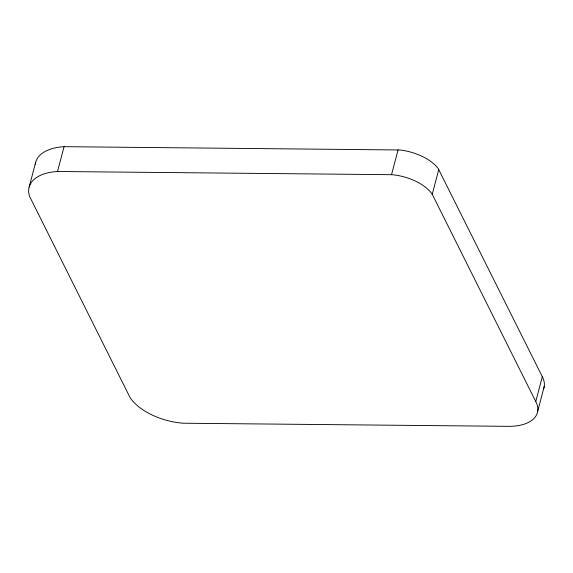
<?xml version="1.0" encoding="UTF-8"?>
<svg xmlns="http://www.w3.org/2000/svg" width="573" height="573" viewBox="0 0 573 573"><rect width="100%" height="100%" fill="white"/><g stroke="black" fill="none" stroke-linecap="round" stroke-linejoin="round"><path stroke-width="0.86" d="M29.13 187.099L35.684 162.281M542.316 376.719L535.755 401.544A42.767 22.977 14.8 0 1 507.764 426.326L183.245 423.218A48.927 26.286 14.8 0 1 130.107 397.655L29.531 196.281A48.927 26.286 14.8 0 1 57.522 171.492L64.083 146.674L399.675 149.976A38.441 20.657 14.8 0 1 438.173 168.491L542.316 376.719A42.767 22.977 14.8 0 1 543.419 389.346M57.522 171.492L391.524 174.693L398.085 149.875M535.755 401.544L432.235 194.276L438.789 169.458M537.696 411.221L544.257 386.395M391.524 174.693L393.121 174.801A38.441 20.657 14.8 0 1 431.612 193.316L432.235 194.276M35.268 164.48A48.927 26.286 14.8 0 1 64.083 146.674"/></g></svg>
